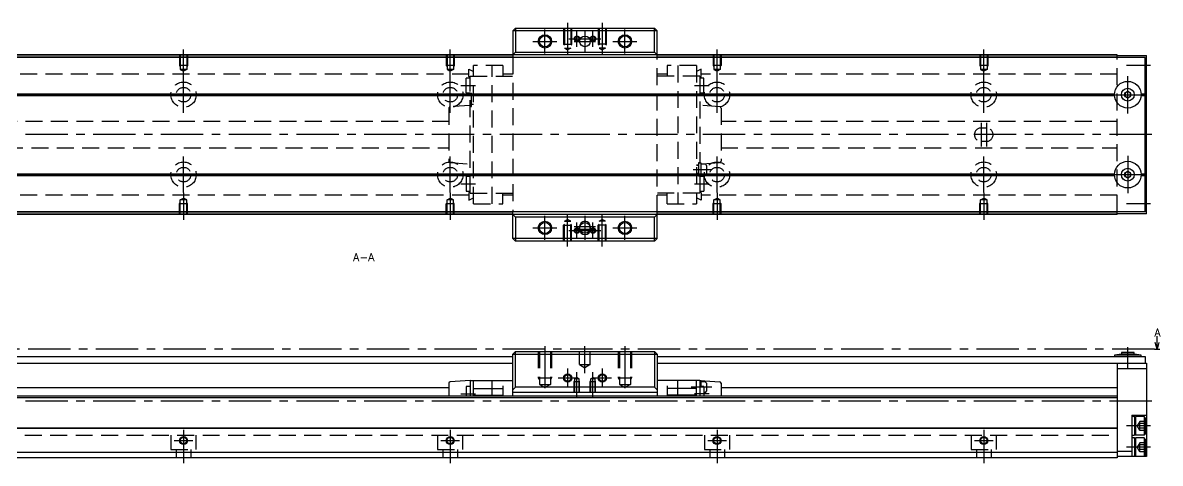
# Model space of a CAD drawing. Extents: x -2 to 851, y -8 to 279.
# Drawn here: x 424.5 to 850.9, y 8 to 173.3 of the extents above; entities that cross this region are included whole.
import ezdxf

# ---------------------------------------------------------------- set-up
doc = ezdxf.new("R2010")
doc.units = 0
doc.header["$LTSCALE"] = 0.5
doc.linetypes.add('CENTER', pattern=[50.8, 31.75, -6.35, 6.35, -6.35])
doc.linetypes.add('DASHED', pattern=[19.05, 12.7, -6.35])
for name, color, linetype in [('MSM_CENTER', 1, 'CENTER'), ('MSM_CONTINUOUS', 7, 'CONTINUOUS'), ('MSM_DASHED', 4, 'DASHED'), ('MSM_NARROW', 5, 'CONTINUOUS'), ('MSM_PART_NUMBER', 7, 'CONTINUOUS')]:
    doc.layers.add(name, color=color, linetype=linetype)
doc.styles.get("Standard").update_dxf_attribs({"font": 'txt.shx', "height": 3, "bigfont": 'bigfont.shx'})

msp = doc.modelspace()

# ---------------------------------------------------------------- linework, layer by layer
at = {"layer": 'MSM_CENTER'}
for p, q in [((620.26, 161.8), (620.26, 170.8)), ((628.76, 173.3), (628.76, 161.09)), ((641.76, 173.3), (641.76, 161.09)), ((650.26, 161.8), (650.26, 170.8)), ((629.26, 167.3), (641.26, 167.3)), ((632.26, 164.3), (632.26, 170.3)), ((635.26, 170.3), (635.26, 162.3)), ((638.26, 164.3), (638.26, 170.3)), ((484.76, 153.09), (484.76, 163.3)), ((584.76, 153.09), (584.76, 163.3)), ((615.76, 166.3), (624.76, 166.3)), ((631.26, 166.3), (639.26, 166.3)), ((645.76, 166.3), (654.76, 166.3)), ((684.76, 153.09), (684.76, 163.3)), ((784.76, 153.09), (784.76, 163.3)), ((847.26, 157.3), (838.26, 157.3)), ((484.76, 139.55), (484.76, 153.05)), ((584.76, 139.55), (584.76, 153.05)), ((588.76, 149.8), (594.26, 149.8)), ((676.26, 149.8), (681.76, 149.8)), ((684.76, 139.55), (684.76, 153.05)), ((784.76, 139.55), (784.76, 153.05)), ((838.76, 139.3), (838.76, 153.3)), ((478.01, 146.3), (491.51, 146.3)), ((578.01, 146.3), (591.51, 146.3)), ((678.01, 146.3), (691.51, 146.3)), ((778.01, 146.3), (791.51, 146.3)), ((831.76, 146.3), (845.76, 146.3)), ((783.76, 135.8), (783.76, 126.8)), ((785.76, 135.8), (785.76, 126.8)), ((847.76, 131.3), (196.26, 131.3)), ((484.76, 109.55), (484.76, 123.05)), ((584.76, 109.55), (584.76, 123.05)), ((684.76, 109.55), (684.76, 123.05)), ((784.76, 109.55), (784.76, 123.05)), ((838.76, 123.3), (838.76, 109.3)), ((478.01, 116.3), (491.51, 116.3)), ((578.01, 116.3), (591.51, 116.3)), ((675.76, 118.2), (682.76, 118.2)), ((678.01, 116.3), (691.51, 116.3)), ((778.01, 116.3), (791.51, 116.3)), ((831.76, 116.3), (845.76, 116.3)), ((588.76, 112.8), (594.26, 112.8)), ((676.26, 112.8), (681.76, 112.8)), ((484.76, 109.51), (484.76, 99.3)), ((584.76, 109.51), (584.76, 99.3)), ((684.76, 109.51), (684.76, 99.3)), ((784.76, 109.51), (784.76, 99.3)), ((847.26, 105.3), (838.26, 105.3)), ((620.26, 91.8), (620.26, 100.8)), ((628.76, 89.3), (628.76, 101.51)), ((632.26, 92.3), (632.26, 98.3)), ((635.26, 100.8), (635.26, 91.8)), ((638.26, 92.3), (638.26, 98.3)), ((641.76, 89.3), (641.76, 101.51)), ((650.26, 91.8), (650.26, 100.8)), ((615.76, 96.3), (624.76, 96.3)), ((629.26, 95.3), (641.26, 95.3)), ((631.26, 96.8), (639.26, 96.8)), ((631.26, 95.8), (639.26, 95.8)), ((645.76, 96.3), (654.76, 96.3)), ((620.26, 52), (620.26, 34.41)), ((635.26, 41.85), (635.26, 52)), ((650.26, 52), (650.26, 34.41)), ((838.76, 43.5), (838.76, 51.6)), ((848.76, 50.8), (189.76, 50.8)), ((628.76, 43.5), (628.76, 36.5)), ((641.76, 43.5), (641.76, 36.5)), ((625.26, 40), (632.26, 40)), ((632.26, 32.5), (632.26, 42.15)), ((638.26, 32.5), (638.26, 42.15)), ((638.26, 40), (645.26, 40)), ((682.76, 36.5), (675.06, 36.5)), ((847.76, 31.3), (196.26, 31.3)), ((588.76, 34.1), (594.26, 34.1)), ((681.76, 34.1), (676.26, 34.1)), ((847.26, 22), (838.26, 22)), ((484.76, 20.5), (484.76, 8)), ((584.76, 20.5), (584.76, 8)), ((684.76, 20.5), (684.76, 8)), ((784.76, 20.5), (784.76, 8)), ((481.26, 16.5), (488.26, 16.5)), ((581.26, 16.5), (588.26, 16.5)), ((681.26, 16.5), (688.26, 16.5)), ((781.26, 16.5), (788.26, 16.5)), ((847.26, 14), (838.26, 14))]:
    msp.add_line(p, q, dxfattribs=at)
at = {"layer": 'MSM_CONTINUOUS'}
for p, q in [((609.26, 171.3), (608.26, 170.3)), ((609.26, 171.3), (661.26, 171.3)), ((609.26, 171.3), (609.26, 162.3)), ((662.26, 170.3), (661.26, 171.3)), ((661.26, 162.3), (661.26, 171.3)), ((662.26, 170.3), (608.26, 170.3)), ((608.26, 170.3), (608.26, 160.3)), ((662.26, 160.3), (662.26, 170.3)), ((609.26, 162.3), (608.26, 161.3)), ((609.26, 162.3), (661.26, 162.3)), ((662.26, 161.3), (661.26, 162.3)), ((845.26, 160.3), (223.26, 160.3)), ((834.76, 161.3), (234.76, 161.3)), ((608.26, 161.1), (234.76, 161.1)), ((608.26, 160.4), (234.76, 160.4)), ((834.76, 161.1), (662.26, 161.1)), ((834.76, 160.4), (662.26, 160.4)), ((834.76, 160.3), (834.76, 161.3)), ((834.76, 161), (845.76, 161)), ((845.26, 102.3), (845.26, 160.3)), ((845.26, 159), (845.76, 159)), ((845.76, 101.6), (845.76, 161)), ((234.75, 146.6), (833.77, 146.6)), ((234.75, 146), (833.77, 146)), ((234.76, 146.3), (833.76, 146.3)), ((838.76, 147.45), (837.76, 146.88)), ((837.76, 146.88), (837.76, 145.72)), ((837.76, 145.72), (838.76, 145.15)), ((839.76, 146.88), (838.76, 147.45)), ((838.76, 145.15), (839.76, 145.72)), ((839.76, 145.72), (839.76, 146.88)), ((843.75, 146.6), (845.26, 146.6)), ((843.75, 146), (845.26, 146)), ((843.76, 146.3), (845.26, 146.3)), ((234.75, 116.6), (833.77, 116.6)), ((234.75, 116), (833.77, 116)), ((234.76, 116.3), (833.76, 116.3)), ((838.76, 117.45), (837.76, 116.88)), ((837.76, 116.88), (837.76, 115.72)), ((837.76, 115.72), (838.76, 115.15)), ((839.76, 116.88), (838.76, 117.45)), ((838.76, 115.15), (839.76, 115.72)), ((839.76, 115.72), (839.76, 116.88)), ((843.75, 116.6), (845.26, 116.6)), ((843.75, 116), (845.26, 116)), ((843.76, 116.3), (845.26, 116.3)), ((845.76, 103.6), (845.26, 103.6)), ((845.26, 102.3), (223.26, 102.3)), ((608.26, 102.2), (234.76, 102.2)), ((608.26, 101.5), (234.76, 101.5)), ((834.76, 101.3), (234.76, 101.3)), ((608.26, 92.3), (608.26, 102.3)), ((608.26, 101.3), (609.26, 100.3)), ((661.26, 100.3), (609.26, 100.3)), ((609.26, 100.3), (609.26, 91.3)), ((661.26, 100.3), (662.26, 101.3)), ((661.26, 91.3), (661.26, 100.3)), ((662.26, 92.3), (662.26, 102.3)), ((834.76, 102.2), (662.26, 102.2)), ((834.76, 101.5), (662.26, 101.5)), ((834.76, 101.3), (834.76, 102.3)), ((845.76, 101.6), (834.76, 101.6)), ((633.26, 96.8), (633.26, 95.8)), ((637.26, 95.8), (637.26, 96.8)), ((608.26, 92.3), (609.26, 91.3)), ((662.26, 92.3), (608.26, 92.3)), ((661.26, 91.3), (609.26, 91.3)), ((661.26, 91.3), (662.26, 92.3)), ((849.76, 50.8), (849.76, 55.64)), ((849.76, 50.8), (849.09, 53.3)), ((850.43, 53.3), (849.76, 50.8)), ((223.26, 48), (608.26, 48)), ((609.26, 50), (608.26, 49)), ((608.26, 33.2), (608.26, 49)), ((608.26, 49), (662.26, 49)), ((609.26, 50), (661.26, 50)), ((609.26, 36.5), (609.26, 50)), ((661.26, 50), (662.26, 49)), ((661.26, 50), (661.26, 36.5)), ((662.26, 49), (662.26, 33.2)), ((662.26, 48), (845.26, 48)), ((836.36, 49), (833.76, 48.6)), ((843.76, 48.6), (833.76, 48.6)), ((833.76, 48.6), (833.76, 48)), ((841.16, 49.6), (836.36, 49.6)), ((836.36, 49.6), (836.36, 49)), ((841.16, 49), (836.36, 49)), ((841.16, 49), (841.16, 49.6)), ((843.76, 48.6), (841.16, 49)), ((843.76, 48), (843.76, 48.6)), ((845.26, 48), (845.26, 45.5)), ((848.76, 50.8), (850.76, 50.8)), ((222.76, 45.5), (608.26, 45.5)), ((662.26, 45.5), (845.76, 45.5)), ((834.76, 45.5), (834.76, 10)), ((834.76, 43.5), (845.76, 43.5)), ((845.76, 45.5), (845.76, 10.5)), ((592.26, 39), (584.73, 38.53)), ((592.26, 39), (608.26, 39)), ((592.26, 39), (592.26, 33.2)), ((593.46, 33.2), (593.46, 39)), ((600.46, 33.2), (600.46, 39)), ((678.26, 39), (662.26, 39)), ((670.06, 33.2), (670.06, 39)), ((677.06, 33.2), (677.06, 39)), ((678.26, 39), (685.79, 38.53)), ((678.26, 39), (678.26, 33.2)), ((678.76, 38.9), (678.26, 38.9)), ((678.76, 36.85), (678.76, 38.9)), ((680.26, 38.5), (678.76, 38.5)), ((584.26, 36.3), (241.56, 36.3)), ((584.26, 38.03), (584.26, 33.2)), ((592.26, 36.85), (590.76, 36.85)), ((590.76, 36.85), (590.76, 33.2)), ((593.46, 36), (604.46, 36)), ((604.46, 37), (604.46, 33.2)), ((608.26, 35.5), (609.26, 36.5)), ((662.26, 34.5), (608.26, 34.5)), ((661.26, 36.5), (609.26, 36.5)), ((661.26, 36.5), (662.26, 35.5)), ((666.06, 37), (666.06, 33.2)), ((677.06, 36), (666.06, 36)), ((679.76, 36.85), (678.26, 36.85)), ((679.76, 36.85), (679.76, 33.2)), ((680.26, 34.5), (679.76, 34.5)), ((680.76, 38), (680.76, 35)), ((686.26, 38.03), (686.26, 33.2)), ((834.76, 36.3), (686.26, 36.3)), ((834.76, 33.2), (234.76, 33.2)), ((834.76, 32.5), (234.76, 32.5)), ((593.46, 33.5), (604.46, 33.5)), ((677.06, 33.5), (666.06, 33.5)), ((840.26, 26), (840.26, 10.5)), ((840.26, 26), (845.76, 26)), ((841.26, 25.5), (840.26, 25.5)), ((841.26, 25.1), (841.66, 25.5)), ((841.26, 25.5), (841.26, 18.5)), ((841.66, 25.5), (841.66, 18.5)), ((844.86, 25.5), (841.66, 25.5)), ((845.26, 25.1), (844.86, 25.5)), ((844.86, 25.5), (844.86, 18.5)), ((845.26, 25.1), (845.26, 18.9)), ((834.76, 21.2), (234.76, 21.2)), ((834.76, 21), (234.76, 21)), ((840.26, 18.5), (841.26, 18.5)), ((841.26, 17.5), (840.26, 17.5)), ((841.66, 18.5), (841.26, 18.9)), ((841.26, 17.5), (841.26, 10.5)), ((841.26, 17.1), (841.66, 17.5)), ((844.86, 18.5), (841.66, 18.5)), ((841.66, 17.5), (841.66, 10.5)), ((844.86, 17.5), (841.66, 17.5)), ((844.86, 18.5), (845.26, 18.9)), ((844.86, 17.5), (844.86, 10.5)), ((845.26, 17.1), (844.86, 17.5)), ((845.26, 17.1), (845.26, 10.9)), ((834.76, 12), (234.76, 12)), ((834.76, 10), (234.76, 10)), ((834.76, 12.5), (840.26, 12.5)), ((845.76, 10.5), (834.76, 10.5)), ((841.66, 10.5), (841.26, 10.9)), ((844.86, 10.5), (845.26, 10.9))]:
    msp.add_line(p, q, dxfattribs=at)
for centre, radius in [((620.26, 166.3), 2.07), ((635.26, 166.3), 2), ((650.26, 166.3), 2.07), ((838.76, 146.3), 5), ((838.76, 146.3), 2.4), ((838.76, 146.3), 1.15), ((838.76, 116.3), 5), ((838.76, 116.3), 2.4), ((838.76, 116.3), 1.15), ((620.26, 96.3), 2.07), ((635.26, 96.3), 2), ((650.26, 96.3), 2.07), ((628.76, 40), 1.23), ((641.76, 40), 1.23), ((484.76, 16.5), 1.23), ((584.76, 16.5), 1.23), ((684.76, 16.5), 1.23), ((784.76, 16.5), 1.23)]:
    msp.add_circle(centre, radius, dxfattribs=at)
for centre, radius, start, end in [((635.26, 96.8), 2, 0, 180), ((635.26, 95.8), 2, 180, 0), ((584.76, 38.03), 0.5, 93.5763, 180), ((680.26, 38), 0.5, 0, 90), ((685.76, 38.03), 0.5, 0, 86.4237), ((680.26, 35), 0.5, 270, 0)]:
    msp.add_arc(centre, radius, start, end, dxfattribs=at)
at = {"layer": 'MSM_DASHED'}
for p, q in [((627.26, 171.3), (627.26, 165.3)), ((627.53, 171.3), (627.53, 163.8)), ((629.99, 171.3), (629.99, 163.8)), ((630.26, 171.3), (630.26, 165.3)), ((640.26, 171.3), (640.26, 165.3)), ((640.53, 171.3), (640.53, 163.8)), ((642.99, 171.3), (642.99, 163.8)), ((643.26, 171.3), (643.26, 165.3)), ((627.26, 165.3), (630.26, 165.3)), ((627.26, 165.3), (627.53, 164.83)), ((627.53, 163.8), (628.76, 163.09)), ((627.53, 163.8), (629.99, 163.8)), ((629.99, 163.8), (628.76, 163.09)), ((630.26, 165.3), (629.99, 164.83)), ((643.26, 165.3), (640.26, 165.3)), ((640.26, 165.3), (640.53, 164.83)), ((640.53, 163.8), (641.76, 163.09)), ((642.99, 163.8), (640.53, 163.8)), ((642.99, 163.8), (641.76, 163.09)), ((643.26, 165.3), (642.99, 164.83)), ((483.26, 161.3), (483.26, 157.3)), ((483.53, 161.3), (483.53, 155.8)), ((485.99, 161.3), (485.99, 155.8)), ((486.26, 161.3), (486.26, 157.3)), ((583.26, 161.3), (583.26, 157.3)), ((583.53, 161.3), (583.53, 155.8)), ((585.99, 161.3), (585.99, 155.8)), ((586.26, 161.3), (586.26, 157.3)), ((608.26, 160.3), (608.26, 102.3)), ((662.26, 102.3), (662.26, 160.3)), ((683.26, 161.3), (683.26, 157.3)), ((683.53, 161.3), (683.53, 155.8)), ((685.99, 161.3), (685.99, 155.8)), ((686.26, 161.3), (686.26, 157.3)), ((783.26, 161.3), (783.26, 157.3)), ((783.53, 161.3), (783.53, 155.8)), ((785.99, 161.3), (785.99, 155.8)), ((786.26, 161.3), (786.26, 157.3)), ((834.76, 102.3), (834.76, 160.3)), ((591.76, 154.05), (234.76, 154.05)), ((486.26, 157.3), (483.26, 157.3)), ((483.26, 157.3), (483.53, 156.83)), ((483.53, 155.8), (484.76, 155.09)), ((485.99, 155.8), (483.53, 155.8)), ((485.99, 155.8), (484.76, 155.09)), ((486.26, 157.3), (485.99, 156.83)), ((586.26, 157.3), (583.26, 157.3)), ((583.26, 157.3), (583.53, 156.83)), ((583.53, 155.8), (584.76, 155.09)), ((585.99, 155.8), (583.53, 155.8)), ((585.99, 155.8), (584.76, 155.09)), ((586.26, 157.3), (585.99, 156.83)), ((591.76, 155.89), (593.46, 155.04)), ((591.76, 153.1), (591.76, 155.89)), ((593.46, 105.4), (593.46, 157.2)), ((604.46, 157.2), (593.46, 157.2)), ((600.46, 105.4), (600.46, 157.2)), ((604.46, 157.2), (604.46, 153.25)), ((608.26, 154.05), (604.46, 154.05)), ((666.06, 154.05), (662.26, 154.05)), ((677.06, 157.2), (666.06, 157.2)), ((666.06, 157.2), (666.06, 153.25)), ((670.06, 157.2), (670.06, 105.4)), ((677.06, 157.2), (677.06, 105.4)), ((678.76, 155.89), (677.06, 155.04)), ((678.76, 153.1), (678.76, 155.89)), ((834.76, 154.05), (678.76, 154.05)), ((683.26, 157.3), (683.53, 156.83)), ((686.26, 157.3), (683.26, 157.3)), ((685.99, 155.8), (683.53, 155.8)), ((683.53, 155.8), (684.76, 155.09)), ((685.99, 155.8), (684.76, 155.09)), ((686.26, 157.3), (685.99, 156.83)), ((783.26, 157.3), (783.53, 156.83)), ((786.26, 157.3), (783.26, 157.3)), ((785.99, 155.8), (783.53, 155.8)), ((783.53, 155.8), (784.76, 155.09)), ((785.99, 155.8), (784.76, 155.09)), ((786.26, 157.3), (785.99, 156.83)), ((590.76, 147.05), (590.76, 152.55)), ((592.26, 152.55), (590.76, 152.55)), ((592.26, 152.8), (591.76, 153.1)), ((592.26, 153.25), (608.26, 153.25)), ((592.26, 109.35), (592.26, 153.25)), ((678.26, 153.25), (662.26, 153.25)), ((678.26, 153.25), (678.26, 120.6)), ((678.26, 152.8), (678.76, 153.1)), ((679.76, 152.55), (678.26, 152.55)), ((679.76, 147.05), (679.76, 152.55)), ((590.76, 147.05), (592.26, 147.05)), ((592.26, 146.9), (592.76, 146.9)), ((592.76, 141.9), (592.76, 146.9)), ((592.76, 146.1), (593.46, 146.1)), ((678.26, 147.05), (679.76, 147.05)), ((584.26, 141.29), (584.26, 121.31)), ((592.26, 142.3), (584.73, 141.79)), ((592.26, 141.9), (592.76, 141.9)), ((592.76, 142.7), (593.46, 142.7)), ((685.79, 141.79), (678.26, 142.3)), ((686.26, 141.29), (686.26, 121.31)), ((584.26, 136.3), (246.76, 136.3)), ((834.76, 136.3), (686.26, 136.3)), ((785.76, 133.8), (783.76, 133.8)), ((783.76, 128.8), (785.76, 128.8)), ((246.76, 126.3), (584.26, 126.3)), ((686.26, 126.3), (834.76, 126.3)), ((584.73, 120.81), (592.26, 120.3)), ((677.76, 119.9), (677.06, 119.9)), ((677.76, 119.7), (677.06, 119.7)), ((677.76, 120.7), (677.76, 115.7)), ((678.26, 120.7), (677.76, 120.7)), ((678.76, 120.6), (677.76, 120.6)), ((678.76, 115.8), (678.76, 120.6)), ((678.76, 120.31), (679.26, 120.31)), ((680.26, 120.2), (678.76, 120.2)), ((679.26, 120.31), (685.8, 120.81)), ((680.76, 119.7), (680.76, 116.7)), ((590.76, 115.55), (590.76, 110.05)), ((592.26, 115.55), (590.76, 115.55)), ((677.76, 116.7), (677.06, 116.7)), ((677.76, 116.5), (677.06, 116.5)), ((677.76, 115.8), (678.76, 115.8)), ((678.26, 115.7), (677.76, 115.7)), ((678.26, 115.8), (678.26, 109.35)), ((679.76, 115.55), (678.26, 115.55)), ((680.26, 116.2), (678.76, 116.2)), ((679.76, 115.55), (679.76, 110.05)), ((591.76, 108.55), (234.76, 108.55)), ((483.53, 106.8), (484.76, 107.51)), ((483.53, 101.3), (483.53, 106.8)), ((485.99, 106.8), (483.53, 106.8)), ((485.99, 106.8), (484.76, 107.51)), ((485.99, 101.3), (485.99, 106.8)), ((583.53, 106.8), (584.76, 107.51)), ((583.53, 101.3), (583.53, 106.8)), ((585.99, 106.8), (583.53, 106.8)), ((585.99, 106.8), (584.76, 107.51)), ((585.99, 101.3), (585.99, 106.8)), ((590.76, 110.05), (592.26, 110.05)), ((592.26, 109.8), (591.76, 109.5)), ((591.76, 109.5), (591.76, 106.71)), ((591.76, 106.71), (593.46, 107.56)), ((592.26, 109.35), (608.26, 109.35)), ((604.46, 105.4), (604.46, 109.35)), ((608.26, 108.55), (604.46, 108.55)), ((678.26, 109.35), (662.26, 109.35)), ((666.06, 108.55), (662.26, 108.55)), ((666.06, 105.4), (666.06, 109.35)), ((678.76, 106.71), (677.06, 107.56)), ((678.26, 110.05), (679.76, 110.05)), ((678.26, 109.8), (678.76, 109.5)), ((678.76, 109.5), (678.76, 106.71)), ((834.76, 108.55), (678.76, 108.55)), ((683.53, 106.8), (684.76, 107.51)), ((683.53, 101.3), (683.53, 106.8)), ((685.99, 106.8), (683.53, 106.8)), ((685.99, 106.8), (684.76, 107.51)), ((685.99, 101.3), (685.99, 106.8)), ((783.53, 106.8), (784.76, 107.51)), ((783.53, 101.3), (783.53, 106.8)), ((785.99, 106.8), (783.53, 106.8)), ((785.99, 106.8), (784.76, 107.51)), ((785.99, 101.3), (785.99, 106.8)), ((483.26, 105.3), (483.53, 105.77)), ((483.26, 101.3), (483.26, 105.3)), ((486.26, 105.3), (483.26, 105.3)), ((486.26, 105.3), (485.99, 105.77)), ((486.26, 101.3), (486.26, 105.3)), ((583.26, 105.3), (583.53, 105.77)), ((583.26, 101.3), (583.26, 105.3)), ((586.26, 105.3), (583.26, 105.3)), ((586.26, 105.3), (585.99, 105.77)), ((586.26, 101.3), (586.26, 105.3)), ((593.46, 105.4), (604.46, 105.4)), ((666.06, 105.4), (677.06, 105.4)), ((683.26, 105.3), (683.53, 105.77)), ((683.26, 101.3), (683.26, 105.3)), ((686.26, 105.3), (683.26, 105.3)), ((686.26, 105.3), (685.99, 105.77)), ((686.26, 101.3), (686.26, 105.3)), ((783.26, 105.3), (783.53, 105.77)), ((783.26, 101.3), (783.26, 105.3)), ((786.26, 105.3), (783.26, 105.3)), ((786.26, 105.3), (785.99, 105.77)), ((786.26, 101.3), (786.26, 105.3)), ((627.53, 98.8), (628.76, 99.51)), ((627.53, 91.3), (627.53, 98.8)), ((627.53, 98.8), (629.99, 98.8)), ((629.99, 98.8), (628.76, 99.51)), ((629.99, 91.3), (629.99, 98.8)), ((640.53, 98.8), (641.76, 99.51)), ((640.53, 91.3), (640.53, 98.8)), ((642.99, 98.8), (640.53, 98.8)), ((642.99, 98.8), (641.76, 99.51)), ((642.99, 91.3), (642.99, 98.8)), ((627.26, 97.3), (627.53, 97.77)), ((627.26, 91.3), (627.26, 97.3)), ((627.26, 97.3), (630.26, 97.3)), ((630.26, 97.3), (629.99, 97.77)), ((630.26, 91.3), (630.26, 97.3)), ((640.26, 97.3), (640.53, 97.77)), ((640.26, 91.3), (640.26, 97.3)), ((643.26, 97.3), (640.26, 97.3)), ((643.26, 97.3), (642.99, 97.77)), ((643.26, 91.3), (643.26, 97.3)), ((617.76, 50), (617.76, 40)), ((618.19, 50), (618.19, 37.6)), ((622.33, 50), (622.33, 37.6)), ((622.76, 50), (622.76, 40)), ((633.26, 45), (633.26, 50)), ((637.26, 45), (637.26, 50)), ((647.76, 50), (647.76, 40)), ((648.19, 50), (648.19, 37.6)), ((652.33, 50), (652.33, 37.6)), ((652.76, 50), (652.76, 40)), ((633.26, 45), (637.26, 45)), ((633.26, 45), (635.26, 43.85)), ((637.26, 45), (635.26, 43.85)), ((617.76, 40), (622.76, 40)), ((617.76, 40), (618.19, 39.25)), ((622.76, 40), (622.33, 39.25)), ((631.26, 38.5), (631.48, 38.87)), ((631.26, 34.5), (631.26, 38.5)), ((633.26, 38.5), (631.26, 38.5)), ((631.48, 39.7), (632.26, 40.15)), ((631.48, 34.5), (631.48, 39.7)), ((633.04, 39.7), (631.48, 39.7)), ((633.04, 39.7), (632.26, 40.15)), ((633.04, 34.5), (633.04, 39.7)), ((633.26, 38.5), (633.04, 38.87)), ((633.26, 34.5), (633.26, 38.5)), ((637.26, 38.5), (637.48, 38.87)), ((637.26, 34.5), (637.26, 38.5)), ((639.26, 38.5), (637.26, 38.5)), ((637.48, 39.7), (638.26, 40.15)), ((637.48, 34.5), (637.48, 39.7)), ((639.04, 39.7), (637.48, 39.7)), ((639.04, 39.7), (638.26, 40.15)), ((639.04, 34.5), (639.04, 39.7)), ((639.26, 38.5), (639.04, 38.87)), ((639.26, 34.5), (639.26, 38.5)), ((647.76, 40), (652.76, 40)), ((647.76, 40), (648.19, 39.25)), ((652.76, 40), (652.33, 39.25)), ((618.19, 37.6), (622.33, 37.6)), ((618.19, 37.6), (620.26, 36.41)), ((622.33, 37.6), (620.26, 36.41)), ((648.19, 37.6), (652.33, 37.6)), ((648.19, 37.6), (650.26, 36.41)), ((652.33, 37.6), (650.26, 36.41)), ((843.26, 23.73), (842.26, 22)), ((843.26, 20.27), (842.26, 22)), ((843.26, 20.27), (843.26, 23.73)), ((845.26, 23.73), (843.26, 23.73)), ((845.26, 22.87), (843.26, 22.87)), ((234.76, 18.5), (834.76, 18.5)), ((480.01, 18.5), (480.01, 13.2)), ((489.51, 13.2), (489.51, 18.5)), ((580.01, 18.5), (580.01, 13.2)), ((589.51, 13.2), (589.51, 18.5)), ((680.01, 18.5), (680.01, 13.2)), ((689.51, 13.2), (689.51, 18.5)), ((780.01, 18.5), (780.01, 13.2)), ((789.51, 13.2), (789.51, 18.5)), ((845.26, 21.13), (843.26, 21.13)), ((845.26, 20.27), (843.26, 20.27)), ((480.01, 13.2), (489.51, 13.2)), ((482.01, 13.2), (482.01, 10)), ((487.51, 13.2), (487.51, 10)), ((580.01, 13.2), (589.51, 13.2)), ((582.01, 13.2), (582.01, 10)), ((587.51, 13.2), (587.51, 10)), ((680.01, 13.2), (689.51, 13.2)), ((682.01, 13.2), (682.01, 10)), ((687.51, 13.2), (687.51, 10)), ((780.01, 13.2), (789.51, 13.2)), ((782.01, 13.2), (782.01, 10)), ((787.51, 13.2), (787.51, 10)), ((843.26, 15.73), (842.26, 14)), ((843.26, 12.27), (842.26, 14)), ((843.26, 12.27), (843.26, 15.73)), ((845.26, 15.73), (843.26, 15.73)), ((845.26, 14.87), (843.26, 14.87)), ((845.26, 13.13), (843.26, 13.13)), ((845.26, 12.27), (843.26, 12.27))]:
    msp.add_line(p, q, dxfattribs=at)
for centre, radius in [((632.26, 167.3), 1), ((632.26, 167.3), 0.783), ((638.26, 167.3), 1), ((638.26, 167.3), 0.783), ((484.76, 146.3), 4.75), ((584.76, 146.3), 4.75), ((684.76, 146.3), 4.75), ((784.76, 146.3), 4.75), ((484.76, 146.3), 2.75), ((584.76, 146.3), 2.75), ((684.76, 146.3), 2.75), ((784.76, 146.3), 2.75), ((484.76, 116.3), 4.75), ((584.76, 116.3), 4.75), ((684.76, 116.3), 4.75), ((784.76, 116.3), 4.75), ((484.76, 116.3), 2.75), ((584.76, 116.3), 2.75), ((684.76, 116.3), 2.75), ((784.76, 116.3), 2.75), ((632.26, 95.3), 1), ((632.26, 95.3), 0.783), ((638.26, 95.3), 1), ((638.26, 95.3), 0.783)]:
    msp.add_circle(centre, radius, dxfattribs=at)
for centre, radius, start, end in [((584.76, 141.29), 0.5, 93.8591, 180), ((685.76, 141.29), 0.5, 0, 86.1409), ((783.76, 131.3), 2.5, 90, 270), ((785.76, 131.3), 2.5, 270, 90), ((584.76, 121.31), 0.5, 180, 266.1409), ((680.26, 119.7), 0.5, 0, 90), ((685.76, 121.31), 0.5, 274.3825, 0), ((680.26, 116.7), 0.5, 270, 0)]:
    msp.add_arc(centre, radius, start, end, dxfattribs=at)
at = {"layer": 'MSM_NARROW'}
for centre, radius in [((620.26, 166.3), 2.5), ((650.26, 166.3), 2.5), ((620.26, 96.3), 2.5), ((650.26, 96.3), 2.5), ((628.76, 40), 1.5), ((641.76, 40), 1.5), ((484.76, 16.5), 1.5), ((584.76, 16.5), 1.5), ((684.76, 16.5), 1.5), ((784.76, 16.5), 1.5)]:
    msp.add_circle(centre, radius, dxfattribs=at)

# ---------------------------------------------------------------- texts
at = {"layer": 'MSM_PART_NUMBER'}
for s, p in [('A-A', (548.33, 83.83)), ('A', (848.75, 55.61))]:
    msp.add_text(s, height=3, dxfattribs=at).set_placement(p)

doc.saveas('drawing.dxf')
